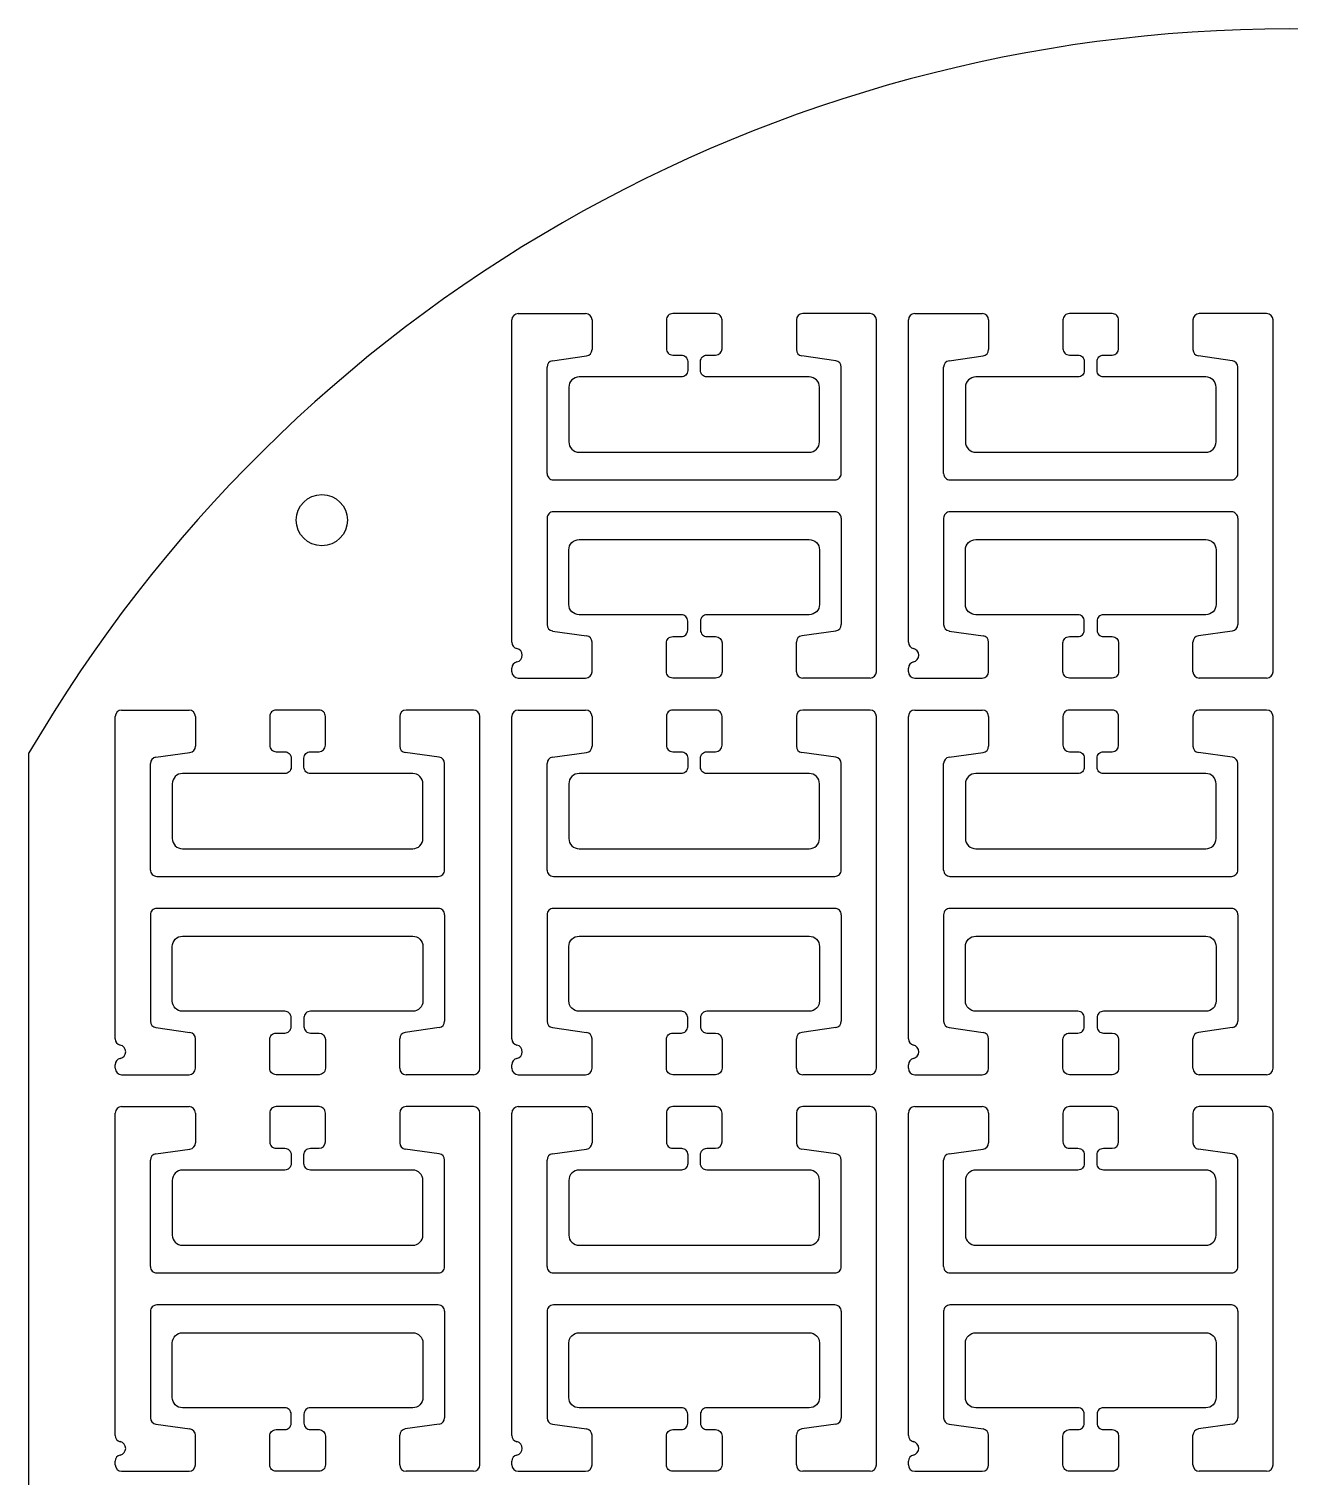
# Model space of a CAD drawing. Header units: millimetres. Extents: x 2005 to 2202, y 1694 to 1922.
# Drawn here: x 2005.4 to 2103.9, y 1808.6 to 1921.7 of the extents above; entities that cross this region are included whole.
import ezdxf

# ---------------------------------------------------------------- set-up
doc = ezdxf.new("R2010")
doc.units = ezdxf.units.MM
for name, color, linetype in [('mask_hole', 80, 'Continuous'), ('mask_outline', 10, 'Continuous'), ('mask_stencil', 30, 'Continuous')]:
    doc.layers.add(name, color=color, linetype=linetype)

msp = doc.modelspace()

# ---------------------------------------------------------------- linework, layer by layer
at = {"layer": 'mask_hole'}
msp.add_circle((2028.29, 1883.33), 2, dxfattribs=at)
at = {"layer": 'mask_outline'}
msp.add_line((2005.39, 1750.33), (2005.39, 1865.13), dxfattribs=at)
msp.add_arc((2103.89, 1807.73), 114, 30.2232, 149.7686, dxfattribs=at)
at = {"layer": 'mask_stencil'}
for p, q in [((2043.64, 1899.48), (2048.91, 1899.48)), ((2071.14, 1899.48), (2065.88, 1899.48)), ((2074.64, 1899.48), (2079.91, 1899.48)), ((2102.14, 1899.48), (2096.88, 1899.48)), ((2043.14, 1873.78), (2043.14, 1898.98)), ((2049.41, 1898.98), (2049.41, 1896.66)), ((2065.38, 1898.98), (2065.38, 1896.66)), ((2071.64, 1871.48), (2071.64, 1898.98)), ((2074.14, 1873.78), (2074.14, 1898.98)), ((2080.41, 1898.98), (2080.41, 1896.66)), ((2096.38, 1898.98), (2096.38, 1896.66)), ((2102.64, 1871.48), (2102.64, 1898.98)), ((2046.32, 1895.79), (2048.98, 1896.17)), ((2068.46, 1895.79), (2065.81, 1896.17)), ((2077.32, 1895.79), (2079.98, 1896.17)), ((2099.46, 1895.79), (2096.81, 1896.17)), ((2045.89, 1886.98), (2045.89, 1895.3)), ((2068.89, 1886.98), (2068.89, 1895.3)), ((2076.89, 1886.98), (2076.89, 1895.3)), ((2099.89, 1886.98), (2099.89, 1895.3)), ((2046.39, 1886.48), (2068.39, 1886.48)), ((2077.39, 1886.48), (2099.39, 1886.48)), ((2068.39, 1883.98), (2046.39, 1883.98)), ((2099.39, 1883.98), (2077.39, 1883.98)), ((2045.89, 1883.48), (2045.89, 1875.16)), ((2068.89, 1883.48), (2068.89, 1875.16)), ((2076.89, 1883.48), (2076.89, 1875.16)), ((2099.89, 1883.48), (2099.89, 1875.16)), ((2046.32, 1874.66), (2048.98, 1874.29)), ((2068.46, 1874.66), (2065.81, 1874.29)), ((2077.32, 1874.66), (2079.98, 1874.29)), ((2099.46, 1874.66), (2096.81, 1874.29)), ((2049.41, 1871.48), (2049.41, 1873.79)), ((2065.38, 1871.48), (2065.38, 1873.79)), ((2080.41, 1871.48), (2080.41, 1873.79)), ((2096.38, 1871.48), (2096.38, 1873.79)), ((2043.14, 1871.48), (2043.14, 1871.76)), ((2074.14, 1871.48), (2074.14, 1871.76)), ((2043.64, 1870.98), (2048.91, 1870.98)), ((2071.14, 1870.98), (2065.88, 1870.98)), ((2074.64, 1870.98), (2079.91, 1870.98)), ((2102.14, 1870.98), (2096.88, 1870.98)), ((2012.14, 1842.78), (2012.14, 1867.98)), ((2012.64, 1868.48), (2017.91, 1868.48)), ((2018.41, 1867.98), (2018.41, 1865.66)), ((2034.38, 1867.98), (2034.38, 1865.66)), ((2040.14, 1868.48), (2034.88, 1868.48)), ((2040.64, 1840.48), (2040.64, 1867.98)), ((2043.14, 1842.78), (2043.14, 1867.98)), ((2043.64, 1868.48), (2048.91, 1868.48)), ((2049.41, 1867.98), (2049.41, 1865.66)), ((2065.38, 1867.98), (2065.38, 1865.66)), ((2071.14, 1868.48), (2065.88, 1868.48)), ((2071.64, 1840.48), (2071.64, 1867.98)), ((2074.14, 1842.78), (2074.14, 1867.98)), ((2074.64, 1868.48), (2079.91, 1868.48)), ((2080.41, 1867.98), (2080.41, 1865.66)), ((2096.38, 1867.98), (2096.38, 1865.66)), ((2102.14, 1868.48), (2096.88, 1868.48)), ((2102.64, 1840.48), (2102.64, 1867.98)), ((2015.32, 1864.79), (2017.98, 1865.17)), ((2037.46, 1864.79), (2034.81, 1865.17)), ((2046.32, 1864.79), (2048.98, 1865.17)), ((2068.46, 1864.79), (2065.81, 1865.17)), ((2077.32, 1864.79), (2079.98, 1865.17)), ((2099.46, 1864.79), (2096.81, 1865.17)), ((2014.89, 1855.98), (2014.89, 1864.3)), ((2037.89, 1855.98), (2037.89, 1864.3)), ((2045.89, 1855.98), (2045.89, 1864.3)), ((2068.89, 1855.98), (2068.89, 1864.3)), ((2076.89, 1855.98), (2076.89, 1864.3)), ((2099.89, 1855.98), (2099.89, 1864.3)), ((2015.39, 1855.48), (2037.39, 1855.48)), ((2046.39, 1855.48), (2068.39, 1855.48)), ((2077.39, 1855.48), (2099.39, 1855.48)), ((2014.89, 1852.48), (2014.89, 1844.16)), ((2037.39, 1852.98), (2015.39, 1852.98)), ((2037.89, 1852.48), (2037.89, 1844.16)), ((2045.89, 1852.48), (2045.89, 1844.16)), ((2068.39, 1852.98), (2046.39, 1852.98)), ((2068.89, 1852.48), (2068.89, 1844.16)), ((2076.89, 1852.48), (2076.89, 1844.16)), ((2099.39, 1852.98), (2077.39, 1852.98)), ((2099.89, 1852.48), (2099.89, 1844.16)), ((2015.32, 1843.66), (2017.98, 1843.29)), ((2037.46, 1843.66), (2034.81, 1843.29)), ((2046.32, 1843.66), (2048.98, 1843.29)), ((2068.46, 1843.66), (2065.81, 1843.29)), ((2077.32, 1843.66), (2079.98, 1843.29)), ((2099.46, 1843.66), (2096.81, 1843.29)), ((2018.41, 1840.48), (2018.41, 1842.79)), ((2034.38, 1840.48), (2034.38, 1842.79)), ((2049.41, 1840.48), (2049.41, 1842.79)), ((2065.38, 1840.48), (2065.38, 1842.79)), ((2080.41, 1840.48), (2080.41, 1842.79)), ((2096.38, 1840.48), (2096.38, 1842.79)), ((2012.14, 1840.48), (2012.14, 1840.76)), ((2043.14, 1840.48), (2043.14, 1840.76)), ((2074.14, 1840.48), (2074.14, 1840.76)), ((2012.64, 1839.98), (2017.91, 1839.98)), ((2040.14, 1839.98), (2034.88, 1839.98)), ((2043.64, 1839.98), (2048.91, 1839.98)), ((2071.14, 1839.98), (2065.88, 1839.98)), ((2074.64, 1839.98), (2079.91, 1839.98)), ((2102.14, 1839.98), (2096.88, 1839.98)), ((2012.64, 1837.48), (2017.91, 1837.48)), ((2040.14, 1837.48), (2034.88, 1837.48)), ((2043.64, 1837.48), (2048.91, 1837.48)), ((2071.14, 1837.48), (2065.88, 1837.48)), ((2074.64, 1837.48), (2079.91, 1837.48)), ((2102.14, 1837.48), (2096.88, 1837.48)), ((2012.14, 1811.78), (2012.14, 1836.98)), ((2018.41, 1836.98), (2018.41, 1834.66)), ((2034.38, 1836.98), (2034.38, 1834.66)), ((2040.64, 1809.48), (2040.64, 1836.98)), ((2043.14, 1811.78), (2043.14, 1836.98)), ((2049.41, 1836.98), (2049.41, 1834.66)), ((2065.38, 1836.98), (2065.38, 1834.66)), ((2071.64, 1809.48), (2071.64, 1836.98)), ((2074.14, 1811.78), (2074.14, 1836.98)), ((2080.41, 1836.98), (2080.41, 1834.66)), ((2096.38, 1836.98), (2096.38, 1834.66)), ((2102.64, 1809.48), (2102.64, 1836.98)), ((2015.32, 1833.79), (2017.98, 1834.17)), ((2037.46, 1833.79), (2034.81, 1834.17)), ((2046.32, 1833.79), (2048.98, 1834.17)), ((2068.46, 1833.79), (2065.81, 1834.17)), ((2077.32, 1833.79), (2079.98, 1834.17)), ((2099.46, 1833.79), (2096.81, 1834.17)), ((2014.89, 1824.98), (2014.89, 1833.3)), ((2037.89, 1824.98), (2037.89, 1833.3)), ((2045.89, 1824.98), (2045.89, 1833.3)), ((2068.89, 1824.98), (2068.89, 1833.3)), ((2076.89, 1824.98), (2076.89, 1833.3)), ((2099.89, 1824.98), (2099.89, 1833.3)), ((2015.39, 1824.48), (2037.39, 1824.48)), ((2046.39, 1824.48), (2068.39, 1824.48)), ((2077.39, 1824.48), (2099.39, 1824.48)), ((2014.89, 1821.48), (2014.89, 1813.16)), ((2037.39, 1821.98), (2015.39, 1821.98)), ((2037.89, 1821.48), (2037.89, 1813.16)), ((2045.89, 1821.48), (2045.89, 1813.16)), ((2068.39, 1821.98), (2046.39, 1821.98)), ((2068.89, 1821.48), (2068.89, 1813.16)), ((2076.89, 1821.48), (2076.89, 1813.16)), ((2099.39, 1821.98), (2077.39, 1821.98)), ((2099.89, 1821.48), (2099.89, 1813.16)), ((2015.32, 1812.66), (2017.98, 1812.29)), ((2037.46, 1812.66), (2034.81, 1812.29)), ((2046.32, 1812.66), (2048.98, 1812.29)), ((2068.46, 1812.66), (2065.81, 1812.29)), ((2077.32, 1812.66), (2079.98, 1812.29)), ((2099.46, 1812.66), (2096.81, 1812.29)), ((2018.41, 1809.48), (2018.41, 1811.79)), ((2034.38, 1809.48), (2034.38, 1811.79)), ((2049.41, 1809.48), (2049.41, 1811.79)), ((2065.38, 1809.48), (2065.38, 1811.79)), ((2080.41, 1809.48), (2080.41, 1811.79)), ((2096.38, 1809.48), (2096.38, 1811.79)), ((2012.14, 1809.48), (2012.14, 1809.76)), ((2012.64, 1808.98), (2017.91, 1808.98)), ((2040.14, 1808.98), (2034.88, 1808.98)), ((2043.14, 1809.48), (2043.14, 1809.76)), ((2043.64, 1808.98), (2048.91, 1808.98)), ((2071.14, 1808.98), (2065.88, 1808.98)), ((2074.14, 1809.48), (2074.14, 1809.76)), ((2074.64, 1808.98), (2079.91, 1808.98)), ((2102.14, 1808.98), (2096.88, 1808.98))]:
    msp.add_line(p, q, dxfattribs=at)
for points in [[(2067.19, 1889.44), (2067.19, 1893.72, 0.414214), (2066.39, 1894.52), (2058.39, 1894.52, -0.414214), (2057.89, 1895.02), (2057.89, 1895.73, -0.414214), (2058.39, 1896.23), (2059.07, 1896.23, 0.414213), (2059.57, 1896.73), (2059.57, 1898.98, 0.414214), (2059.07, 1899.48), (2055.72, 1899.48, 0.414214), (2055.22, 1898.98), (2055.22, 1896.73, 0.414214), (2055.72, 1896.23), (2056.39, 1896.23, -0.414214), (2056.89, 1895.73), (2056.89, 1895.02, -0.414214), (2056.39, 1894.52), (2048.4, 1894.52, 0.414214), (2047.6, 1893.72), (2047.6, 1889.44, 0.414214), (2048.4, 1888.64), (2066.39, 1888.64, 0.414214)], [(2098.19, 1889.44), (2098.19, 1893.72, 0.414214), (2097.39, 1894.52), (2089.39, 1894.52, -0.414214), (2088.89, 1895.02), (2088.89, 1895.73, -0.414214), (2089.39, 1896.23), (2090.07, 1896.23, 0.414213), (2090.57, 1896.73), (2090.57, 1898.98, 0.414214), (2090.07, 1899.48), (2086.72, 1899.48, 0.414214), (2086.22, 1898.98), (2086.22, 1896.73, 0.414214), (2086.72, 1896.23), (2087.39, 1896.23, -0.414214), (2087.89, 1895.73), (2087.89, 1895.02, -0.414214), (2087.39, 1894.52), (2079.4, 1894.52, 0.414214), (2078.6, 1893.72), (2078.6, 1889.44, 0.414214), (2079.4, 1888.64), (2097.39, 1888.64, 0.414214)], [(2067.19, 1881.01), (2067.19, 1876.74, -0.414214), (2066.39, 1875.94), (2058.39, 1875.94, 0.414214), (2057.89, 1875.44), (2057.89, 1874.73, 0.414214), (2058.39, 1874.23), (2059.07, 1874.23, -0.414213), (2059.57, 1873.73), (2059.57, 1871.48, -0.414214), (2059.07, 1870.98), (2055.72, 1870.98, -0.414214), (2055.22, 1871.48), (2055.22, 1873.73, -0.414214), (2055.72, 1874.23), (2056.39, 1874.23, 0.414214), (2056.89, 1874.73), (2056.89, 1875.44, 0.414214), (2056.39, 1875.94), (2048.4, 1875.94, -0.414214), (2047.6, 1876.74), (2047.6, 1881.01, -0.414214), (2048.4, 1881.81), (2066.39, 1881.81, -0.414214)], [(2098.19, 1881.01), (2098.19, 1876.74, -0.414214), (2097.39, 1875.94), (2089.39, 1875.94, 0.414214), (2088.89, 1875.44), (2088.89, 1874.73, 0.414214), (2089.39, 1874.23), (2090.07, 1874.23, -0.414213), (2090.57, 1873.73), (2090.57, 1871.48, -0.414214), (2090.07, 1870.98), (2086.72, 1870.98, -0.414214), (2086.22, 1871.48), (2086.22, 1873.73, -0.414214), (2086.72, 1874.23), (2087.39, 1874.23, 0.414214), (2087.89, 1874.73), (2087.89, 1875.44, 0.414214), (2087.39, 1875.94), (2079.4, 1875.94, -0.414214), (2078.6, 1876.74), (2078.6, 1881.01, -0.414214), (2079.4, 1881.81), (2097.39, 1881.81, -0.414214)], [(2036.19, 1858.44), (2036.19, 1862.72, 0.414214), (2035.39, 1863.52), (2027.39, 1863.52, -0.414214), (2026.89, 1864.02), (2026.89, 1864.73, -0.414214), (2027.39, 1865.23), (2028.07, 1865.23, 0.414213), (2028.57, 1865.73), (2028.57, 1867.98, 0.414214), (2028.07, 1868.48), (2024.72, 1868.48, 0.414214), (2024.22, 1867.98), (2024.22, 1865.73, 0.414214), (2024.72, 1865.23), (2025.39, 1865.23, -0.414214), (2025.89, 1864.73), (2025.89, 1864.02, -0.414214), (2025.39, 1863.52), (2017.4, 1863.52, 0.414214), (2016.6, 1862.72), (2016.6, 1858.44, 0.414214), (2017.4, 1857.64), (2035.39, 1857.64, 0.414214)], [(2067.19, 1858.44), (2067.19, 1862.72, 0.414214), (2066.39, 1863.52), (2058.39, 1863.52, -0.414214), (2057.89, 1864.02), (2057.89, 1864.73, -0.414214), (2058.39, 1865.23), (2059.07, 1865.23, 0.414213), (2059.57, 1865.73), (2059.57, 1867.98, 0.414214), (2059.07, 1868.48), (2055.72, 1868.48, 0.414214), (2055.22, 1867.98), (2055.22, 1865.73, 0.414214), (2055.72, 1865.23), (2056.39, 1865.23, -0.414214), (2056.89, 1864.73), (2056.89, 1864.02, -0.414214), (2056.39, 1863.52), (2048.4, 1863.52, 0.414214), (2047.6, 1862.72), (2047.6, 1858.44, 0.414214), (2048.4, 1857.64), (2066.39, 1857.64, 0.414214)], [(2098.19, 1858.44), (2098.19, 1862.72, 0.414214), (2097.39, 1863.52), (2089.39, 1863.52, -0.414214), (2088.89, 1864.02), (2088.89, 1864.73, -0.414214), (2089.39, 1865.23), (2090.07, 1865.23, 0.414213), (2090.57, 1865.73), (2090.57, 1867.98, 0.414214), (2090.07, 1868.48), (2086.72, 1868.48, 0.414214), (2086.22, 1867.98), (2086.22, 1865.73, 0.414214), (2086.72, 1865.23), (2087.39, 1865.23, -0.414214), (2087.89, 1864.73), (2087.89, 1864.02, -0.414214), (2087.39, 1863.52), (2079.4, 1863.52, 0.414214), (2078.6, 1862.72), (2078.6, 1858.44, 0.414214), (2079.4, 1857.64), (2097.39, 1857.64, 0.414214)], [(2036.19, 1850.01), (2036.19, 1845.74, -0.414214), (2035.39, 1844.94), (2027.39, 1844.94, 0.414214), (2026.89, 1844.44), (2026.89, 1843.73, 0.414214), (2027.39, 1843.23), (2028.07, 1843.23, -0.414213), (2028.57, 1842.73), (2028.57, 1840.48, -0.414214), (2028.07, 1839.98), (2024.72, 1839.98, -0.414214), (2024.22, 1840.48), (2024.22, 1842.73, -0.414214), (2024.72, 1843.23), (2025.39, 1843.23, 0.414214), (2025.89, 1843.73), (2025.89, 1844.44, 0.414214), (2025.39, 1844.94), (2017.4, 1844.94, -0.414214), (2016.6, 1845.74), (2016.6, 1850.01, -0.414214), (2017.4, 1850.81), (2035.39, 1850.81, -0.414214)], [(2067.19, 1850.01), (2067.19, 1845.74, -0.414214), (2066.39, 1844.94), (2058.39, 1844.94, 0.414214), (2057.89, 1844.44), (2057.89, 1843.73, 0.414214), (2058.39, 1843.23), (2059.07, 1843.23, -0.414213), (2059.57, 1842.73), (2059.57, 1840.48, -0.414214), (2059.07, 1839.98), (2055.72, 1839.98, -0.414214), (2055.22, 1840.48), (2055.22, 1842.73, -0.414214), (2055.72, 1843.23), (2056.39, 1843.23, 0.414214), (2056.89, 1843.73), (2056.89, 1844.44, 0.414214), (2056.39, 1844.94), (2048.4, 1844.94, -0.414214), (2047.6, 1845.74), (2047.6, 1850.01, -0.414214), (2048.4, 1850.81), (2066.39, 1850.81, -0.414214)], [(2098.19, 1850.01), (2098.19, 1845.74, -0.414214), (2097.39, 1844.94), (2089.39, 1844.94, 0.414214), (2088.89, 1844.44), (2088.89, 1843.73, 0.414214), (2089.39, 1843.23), (2090.07, 1843.23, -0.414213), (2090.57, 1842.73), (2090.57, 1840.48, -0.414214), (2090.07, 1839.98), (2086.72, 1839.98, -0.414214), (2086.22, 1840.48), (2086.22, 1842.73, -0.414214), (2086.72, 1843.23), (2087.39, 1843.23, 0.414214), (2087.89, 1843.73), (2087.89, 1844.44, 0.414214), (2087.39, 1844.94), (2079.4, 1844.94, -0.414214), (2078.6, 1845.74), (2078.6, 1850.01, -0.414214), (2079.4, 1850.81), (2097.39, 1850.81, -0.414214)], [(2036.19, 1827.44), (2036.19, 1831.72, 0.414214), (2035.39, 1832.52), (2027.39, 1832.52, -0.414214), (2026.89, 1833.02), (2026.89, 1833.73, -0.414214), (2027.39, 1834.23), (2028.07, 1834.23, 0.414213), (2028.57, 1834.73), (2028.57, 1836.98, 0.414214), (2028.07, 1837.48), (2024.72, 1837.48, 0.414214), (2024.22, 1836.98), (2024.22, 1834.73, 0.414214), (2024.72, 1834.23), (2025.39, 1834.23, -0.414214), (2025.89, 1833.73), (2025.89, 1833.02, -0.414214), (2025.39, 1832.52), (2017.4, 1832.52, 0.414214), (2016.6, 1831.72), (2016.6, 1827.44, 0.414214), (2017.4, 1826.64), (2035.39, 1826.64, 0.414214)], [(2067.19, 1827.44), (2067.19, 1831.72, 0.414214), (2066.39, 1832.52), (2058.39, 1832.52, -0.414214), (2057.89, 1833.02), (2057.89, 1833.73, -0.414214), (2058.39, 1834.23), (2059.07, 1834.23, 0.414213), (2059.57, 1834.73), (2059.57, 1836.98, 0.414214), (2059.07, 1837.48), (2055.72, 1837.48, 0.414214), (2055.22, 1836.98), (2055.22, 1834.73, 0.414214), (2055.72, 1834.23), (2056.39, 1834.23, -0.414214), (2056.89, 1833.73), (2056.89, 1833.02, -0.414214), (2056.39, 1832.52), (2048.4, 1832.52, 0.414214), (2047.6, 1831.72), (2047.6, 1827.44, 0.414214), (2048.4, 1826.64), (2066.39, 1826.64, 0.414214)], [(2098.19, 1827.44), (2098.19, 1831.72, 0.414214), (2097.39, 1832.52), (2089.39, 1832.52, -0.414214), (2088.89, 1833.02), (2088.89, 1833.73, -0.414214), (2089.39, 1834.23), (2090.07, 1834.23, 0.414213), (2090.57, 1834.73), (2090.57, 1836.98, 0.414214), (2090.07, 1837.48), (2086.72, 1837.48, 0.414214), (2086.22, 1836.98), (2086.22, 1834.73, 0.414214), (2086.72, 1834.23), (2087.39, 1834.23, -0.414214), (2087.89, 1833.73), (2087.89, 1833.02, -0.414214), (2087.39, 1832.52), (2079.4, 1832.52, 0.414214), (2078.6, 1831.72), (2078.6, 1827.44, 0.414214), (2079.4, 1826.64), (2097.39, 1826.64, 0.414214)], [(2036.19, 1819.01), (2036.19, 1814.74, -0.414214), (2035.39, 1813.94), (2027.39, 1813.94, 0.414214), (2026.89, 1813.44), (2026.89, 1812.73, 0.414214), (2027.39, 1812.23), (2028.07, 1812.23, -0.414213), (2028.57, 1811.73), (2028.57, 1809.48, -0.414214), (2028.07, 1808.98), (2024.72, 1808.98, -0.414214), (2024.22, 1809.48), (2024.22, 1811.73, -0.414214), (2024.72, 1812.23), (2025.39, 1812.23, 0.414214), (2025.89, 1812.73), (2025.89, 1813.44, 0.414214), (2025.39, 1813.94), (2017.4, 1813.94, -0.414214), (2016.6, 1814.74), (2016.6, 1819.01, -0.414214), (2017.4, 1819.81), (2035.39, 1819.81, -0.414214)], [(2067.19, 1819.01), (2067.19, 1814.74, -0.414214), (2066.39, 1813.94), (2058.39, 1813.94, 0.414214), (2057.89, 1813.44), (2057.89, 1812.73, 0.414214), (2058.39, 1812.23), (2059.07, 1812.23, -0.414213), (2059.57, 1811.73), (2059.57, 1809.48, -0.414214), (2059.07, 1808.98), (2055.72, 1808.98, -0.414214), (2055.22, 1809.48), (2055.22, 1811.73, -0.414214), (2055.72, 1812.23), (2056.39, 1812.23, 0.414214), (2056.89, 1812.73), (2056.89, 1813.44, 0.414214), (2056.39, 1813.94), (2048.4, 1813.94, -0.414214), (2047.6, 1814.74), (2047.6, 1819.01, -0.414214), (2048.4, 1819.81), (2066.39, 1819.81, -0.414214)], [(2098.19, 1819.01), (2098.19, 1814.74, -0.414214), (2097.39, 1813.94), (2089.39, 1813.94, 0.414214), (2088.89, 1813.44), (2088.89, 1812.73, 0.414214), (2089.39, 1812.23), (2090.07, 1812.23, -0.414213), (2090.57, 1811.73), (2090.57, 1809.48, -0.414214), (2090.07, 1808.98), (2086.72, 1808.98, -0.414214), (2086.22, 1809.48), (2086.22, 1811.73, -0.414214), (2086.72, 1812.23), (2087.39, 1812.23, 0.414214), (2087.89, 1812.73), (2087.89, 1813.44, 0.414214), (2087.39, 1813.94), (2079.4, 1813.94, -0.414214), (2078.6, 1814.74), (2078.6, 1819.01, -0.414214), (2079.4, 1819.81), (2097.39, 1819.81, -0.414214)]]:
    msp.add_lwpolyline(points, format="xyb", close=True, dxfattribs=at)
for centre, radius, start, end in [((2043.64, 1898.98), 0.5, 90, 179.9999), ((2048.91, 1898.98), 0.5, 0, 90), ((2065.88, 1898.98), 0.5, 90, 180), ((2071.14, 1898.98), 0.5, 0.0001, 90), ((2074.64, 1898.98), 0.5, 90, 179.9999), ((2079.91, 1898.98), 0.5, 0, 90), ((2096.88, 1898.98), 0.5, 90, 180), ((2102.14, 1898.98), 0.5, 0.0001, 90), ((2048.91, 1896.66), 0.5, 278.0964, 0), ((2065.88, 1896.66), 0.5, 180, 261.9036), ((2079.91, 1896.66), 0.5, 278.0964, 0), ((2096.88, 1896.66), 0.5, 180, 261.9036), ((2046.39, 1895.3), 0.5, 98.0964, 179.9994), ((2068.39, 1895.3), 0.5, 0.0006, 81.9036), ((2077.39, 1895.3), 0.5, 98.0964, 179.9994), ((2099.39, 1895.3), 0.5, 0.0006, 81.9036), ((2046.39, 1886.98), 0.5, 179.9994, 270), ((2068.39, 1886.98), 0.5, 270, 0.0006), ((2077.39, 1886.98), 0.5, 179.9994, 270), ((2099.39, 1886.98), 0.5, 270, 0.0006), ((2046.39, 1883.48), 0.5, 90, 180.0006), ((2068.39, 1883.48), 0.5, 359.9994, 90), ((2077.39, 1883.48), 0.5, 90, 180.0006), ((2099.39, 1883.48), 0.5, 359.9994, 90), ((2046.39, 1875.16), 0.5, 180.0006, 261.9036), ((2068.39, 1875.16), 0.5, 278.0964, 359.9994), ((2077.39, 1875.16), 0.5, 180.0006, 261.9036), ((2099.39, 1875.16), 0.5, 278.0964, 359.9994), ((2043.64, 1873.78), 0.5, 180.0001, 257.7386), ((2048.91, 1873.79), 0.5, 0, 81.9036), ((2065.88, 1873.79), 0.5, 98.0964, 180), ((2074.64, 1873.78), 0.5, 180.0001, 257.7386), ((2079.91, 1873.79), 0.5, 0, 81.9036), ((2096.88, 1873.79), 0.5, 98.0964, 180), ((2043.64, 1871.76), 0.5, 102.2615, 180.0001), ((2043.42, 1872.77), 0.535, 282.2615, 77.7386), ((2074.64, 1871.76), 0.5, 102.2615, 180.0001), ((2074.42, 1872.77), 0.535, 282.2615, 77.7386), ((2043.64, 1871.48), 0.5, 180.0001, 270), ((2048.91, 1871.48), 0.5, 270, 360), ((2065.88, 1871.48), 0.5, 180, 270), ((2071.14, 1871.48), 0.5, 270, 359.9999), ((2074.64, 1871.48), 0.5, 180.0001, 270), ((2079.91, 1871.48), 0.5, 270, 360), ((2096.88, 1871.48), 0.5, 180, 270), ((2102.14, 1871.48), 0.5, 270, 359.9999), ((2012.64, 1867.98), 0.5, 90, 179.9999), ((2017.91, 1867.98), 0.5, 0, 90), ((2034.88, 1867.98), 0.5, 90, 180), ((2040.14, 1867.98), 0.5, 0.0001, 90), ((2043.64, 1867.98), 0.5, 90, 179.9999), ((2048.91, 1867.98), 0.5, 0, 90), ((2065.88, 1867.98), 0.5, 90, 180), ((2071.14, 1867.98), 0.5, 0.0001, 90), ((2074.64, 1867.98), 0.5, 90, 179.9999), ((2079.91, 1867.98), 0.5, 0, 90), ((2096.88, 1867.98), 0.5, 90, 180), ((2102.14, 1867.98), 0.5, 0.0001, 90), ((2017.91, 1865.66), 0.5, 278.0964, 0), ((2034.88, 1865.66), 0.5, 180, 261.9036), ((2048.91, 1865.66), 0.5, 278.0964, 0), ((2065.88, 1865.66), 0.5, 180, 261.9036), ((2079.91, 1865.66), 0.5, 278.0964, 0), ((2096.88, 1865.66), 0.5, 180, 261.9036), ((2015.39, 1864.3), 0.5, 98.0964, 179.9994), ((2037.39, 1864.3), 0.5, 0.0006, 81.9036), ((2046.39, 1864.3), 0.5, 98.0964, 179.9994), ((2068.39, 1864.3), 0.5, 0.0006, 81.9036), ((2077.39, 1864.3), 0.5, 98.0964, 179.9994), ((2099.39, 1864.3), 0.5, 0.0006, 81.9036), ((2015.39, 1855.98), 0.5, 179.9994, 270), ((2037.39, 1855.98), 0.5, 270, 0.0006), ((2046.39, 1855.98), 0.5, 179.9994, 270), ((2068.39, 1855.98), 0.5, 270, 0.0006), ((2077.39, 1855.98), 0.5, 179.9994, 270), ((2099.39, 1855.98), 0.5, 270, 0.0006), ((2015.39, 1852.48), 0.5, 90, 180.0006), ((2037.39, 1852.48), 0.5, 359.9994, 90), ((2046.39, 1852.48), 0.5, 90, 180.0006), ((2068.39, 1852.48), 0.5, 359.9994, 90), ((2077.39, 1852.48), 0.5, 90, 180.0006), ((2099.39, 1852.48), 0.5, 359.9994, 90), ((2015.39, 1844.16), 0.5, 180.0006, 261.9036), ((2037.39, 1844.16), 0.5, 278.0964, 359.9994), ((2046.39, 1844.16), 0.5, 180.0006, 261.9036), ((2068.39, 1844.16), 0.5, 278.0964, 359.9994), ((2077.39, 1844.16), 0.5, 180.0006, 261.9036), ((2099.39, 1844.16), 0.5, 278.0964, 359.9994), ((2017.91, 1842.79), 0.5, 0, 81.9036), ((2034.88, 1842.79), 0.5, 98.0964, 180), ((2048.91, 1842.79), 0.5, 0, 81.9036), ((2065.88, 1842.79), 0.5, 98.0964, 180), ((2079.91, 1842.79), 0.5, 0, 81.9036), ((2096.88, 1842.79), 0.5, 98.0964, 180), ((2012.64, 1842.78), 0.5, 180.0001, 257.7386), ((2012.42, 1841.77), 0.535, 282.2615, 77.7386), ((2043.64, 1842.78), 0.5, 180.0001, 257.7386), ((2043.42, 1841.77), 0.535, 282.2615, 77.7386), ((2074.64, 1842.78), 0.5, 180.0001, 257.7386), ((2074.42, 1841.77), 0.535, 282.2615, 77.7386), ((2012.64, 1840.76), 0.5, 102.2615, 180.0001), ((2043.64, 1840.76), 0.5, 102.2615, 180.0001), ((2074.64, 1840.76), 0.5, 102.2615, 180.0001), ((2012.64, 1840.48), 0.5, 180.0001, 270), ((2017.91, 1840.48), 0.5, 270, 360), ((2034.88, 1840.48), 0.5, 180, 270), ((2040.14, 1840.48), 0.5, 270, 359.9999), ((2043.64, 1840.48), 0.5, 180.0001, 270), ((2048.91, 1840.48), 0.5, 270, 360), ((2065.88, 1840.48), 0.5, 180, 270), ((2071.14, 1840.48), 0.5, 270, 359.9999), ((2074.64, 1840.48), 0.5, 180.0001, 270), ((2079.91, 1840.48), 0.5, 270, 360), ((2096.88, 1840.48), 0.5, 180, 270), ((2102.14, 1840.48), 0.5, 270, 359.9999), ((2012.64, 1836.98), 0.5, 90, 179.9999), ((2017.91, 1836.98), 0.5, 0, 90), ((2034.88, 1836.98), 0.5, 90, 180), ((2040.14, 1836.98), 0.5, 0.0001, 90), ((2043.64, 1836.98), 0.5, 90, 179.9999), ((2048.91, 1836.98), 0.5, 0, 90), ((2065.88, 1836.98), 0.5, 90, 180), ((2071.14, 1836.98), 0.5, 0.0001, 90), ((2074.64, 1836.98), 0.5, 90, 179.9999), ((2079.91, 1836.98), 0.5, 0, 90), ((2096.88, 1836.98), 0.5, 90, 180), ((2102.14, 1836.98), 0.5, 0.0001, 90), ((2015.39, 1833.3), 0.5, 98.0964, 179.9994), ((2017.91, 1834.66), 0.5, 278.0964, 0), ((2034.88, 1834.66), 0.5, 180, 261.9036), ((2037.39, 1833.3), 0.5, 0.0006, 81.9036), ((2046.39, 1833.3), 0.5, 98.0964, 179.9994), ((2048.91, 1834.66), 0.5, 278.0964, 0), ((2065.88, 1834.66), 0.5, 180, 261.9036), ((2068.39, 1833.3), 0.5, 0.0006, 81.9036), ((2077.39, 1833.3), 0.5, 98.0964, 179.9994), ((2079.91, 1834.66), 0.5, 278.0964, 0), ((2096.88, 1834.66), 0.5, 180, 261.9036), ((2099.39, 1833.3), 0.5, 0.0006, 81.9036), ((2015.39, 1824.98), 0.5, 179.9994, 270), ((2037.39, 1824.98), 0.5, 270, 0.0006), ((2046.39, 1824.98), 0.5, 179.9994, 270), ((2068.39, 1824.98), 0.5, 270, 0.0006), ((2077.39, 1824.98), 0.5, 179.9994, 270), ((2099.39, 1824.98), 0.5, 270, 0.0006), ((2015.39, 1821.48), 0.5, 90, 180.0006), ((2037.39, 1821.48), 0.5, 359.9994, 90), ((2046.39, 1821.48), 0.5, 90, 180.0006), ((2068.39, 1821.48), 0.5, 359.9994, 90), ((2077.39, 1821.48), 0.5, 90, 180.0006), ((2099.39, 1821.48), 0.5, 359.9994, 90), ((2015.39, 1813.16), 0.5, 180.0006, 261.9036), ((2017.91, 1811.79), 0.5, 0, 81.9036), ((2034.88, 1811.79), 0.5, 98.0964, 180), ((2037.39, 1813.16), 0.5, 278.0964, 359.9994), ((2046.39, 1813.16), 0.5, 180.0006, 261.9036), ((2048.91, 1811.79), 0.5, 0, 81.9036), ((2065.88, 1811.79), 0.5, 98.0964, 180), ((2068.39, 1813.16), 0.5, 278.0964, 359.9994), ((2077.39, 1813.16), 0.5, 180.0006, 261.9036), ((2079.91, 1811.79), 0.5, 0, 81.9036), ((2096.88, 1811.79), 0.5, 98.0964, 180), ((2099.39, 1813.16), 0.5, 278.0964, 359.9994), ((2012.64, 1811.78), 0.5, 180.0001, 257.7386), ((2012.42, 1810.77), 0.535, 282.2615, 77.7386), ((2043.64, 1811.78), 0.5, 180.0001, 257.7386), ((2043.42, 1810.77), 0.535, 282.2615, 77.7386), ((2074.64, 1811.78), 0.5, 180.0001, 257.7386), ((2074.42, 1810.77), 0.535, 282.2615, 77.7386), ((2012.64, 1809.76), 0.5, 102.2615, 180.0001), ((2043.64, 1809.76), 0.5, 102.2615, 180.0001), ((2074.64, 1809.76), 0.5, 102.2615, 180.0001), ((2012.64, 1809.48), 0.5, 180.0001, 270), ((2017.91, 1809.48), 0.5, 270, 360), ((2034.88, 1809.48), 0.5, 180, 270), ((2040.14, 1809.48), 0.5, 270, 359.9999), ((2043.64, 1809.48), 0.5, 180.0001, 270), ((2048.91, 1809.48), 0.5, 270, 360), ((2065.88, 1809.48), 0.5, 180, 270), ((2071.14, 1809.48), 0.5, 270, 359.9999), ((2074.64, 1809.48), 0.5, 180.0001, 270), ((2079.91, 1809.48), 0.5, 270, 360), ((2096.88, 1809.48), 0.5, 180, 270), ((2102.14, 1809.48), 0.5, 270, 359.9999)]:
    msp.add_arc(centre, radius, start, end, dxfattribs=at)

doc.saveas('drawing.dxf')
